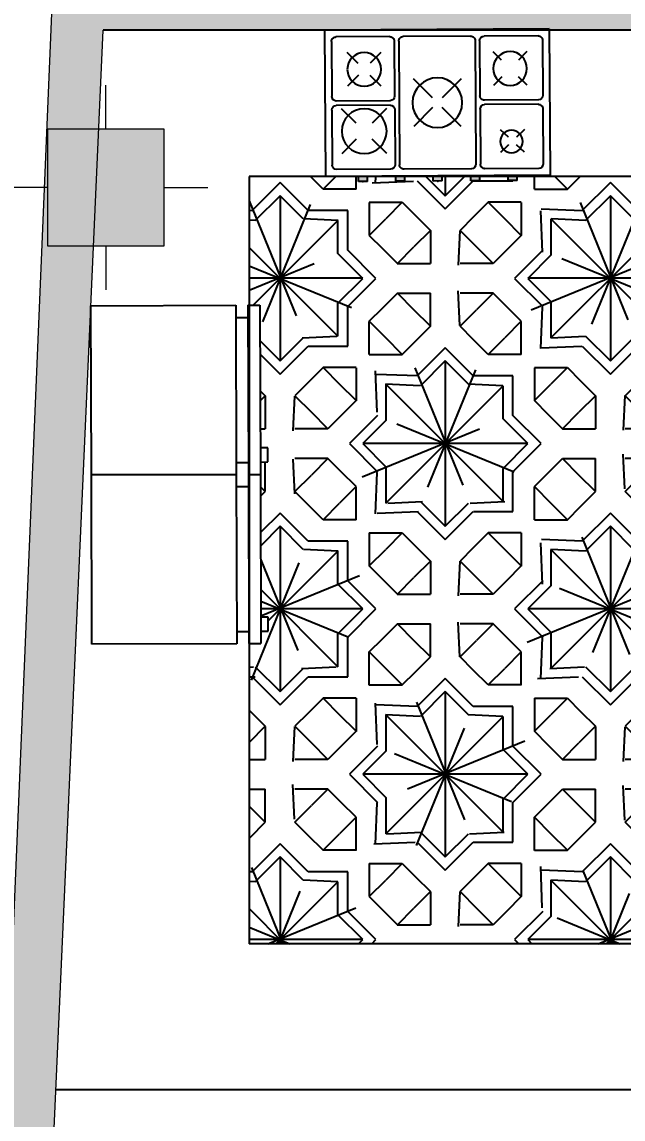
# Model space of a CAD drawing. Header units: inches. Extents: x 70 to 1974, y -315 to 363.
# Drawn here: x 1115.025 to 1117.084, y 235.722 to 239.477 of the extents above; entities that cross this region are included whole.
import ezdxf

# ---------------------------------------------------------------- set-up
doc = ezdxf.new("R2010")
doc.units = ezdxf.units.IN
doc.header["$MEASUREMENT"] = 0
doc.linetypes.add('DASHDOT', pattern=[1, 0.5, -0.25, 0, -0.25])
for name, color, linetype, lineweight in [('1', 19, 'Continuous', 5), ('Furniture Movable', 8, 'Continuous', 9), ('LAYER1', 8, 'Continuous', 9)]:
    doc.layers.add(name, color=color, linetype=linetype, lineweight=lineweight)
doc.layers.add('AX', color=7, linetype='Continuous', lineweight=18, true_color=0xb7ad8f)
doc.layers.add('moble', color=7, linetype='Continuous', lineweight=5, true_color=0x32414e)
for name, color, linetype in [('elev', 8, 'Continuous'), ('fer', 8, 'Continuous'), ('fernesher  01', 8, 'Continuous'), ('HATCH', 253, 'Continuous')]:
    doc.layers.add(name, color=color, linetype=linetype)
doc.styles.add('STYLE3', font='italict.shx')
doc.dimstyles.new('mo', dxfattribs={"dimscale": 0.08, "dimtxt": 1.5, "dimasz": 0.6, "dimexe": 1, "dimexo": 1, "dimgap": 1, "dimtad": 0, "dimzin": 1, "dimdsep": 46, "dimtxsty": 'STYLE3', "dimcen": 2.5, "dimse1": 1, "dimse2": 1, "dimclrd": 1, "dimclre": 2, "dimclrt": 1, "dimadec": 0, "dimazin": 0, "dimtm": 1e-09, "dimtfac": 1, "dimtix": 1, "dimtmove": 0, "dimatfit": 1, "dimfxl": 0, "dimtolj": 1, "dimtzin": 0, "dimarcsym": 0})

# ---------------------------------------------------------------- blocks, each defined once
blk = doc.blocks.new('REFREJRATOR')
at = {"layer": 'fer', "linetype": 'Continuous'}
for p, q in [((0, 0), (-0.6433177568515518, 0)), ((-0.6433177568515518, 0), (-0.6433177568515518, -0.5514152201584644)), ((0, -0.5514152201584644), (0, 0)), ((-0.6433177568515518, -0.5514152201584644), (0, -0.5514152201584644)), ((-0.5973664885050101, -0.5514152201584644), (-0.5973664885050205, -0.5973664885049992)), ((-0.0459512683465313, -0.5514152201584644), (-0.0459512683465313, -0.5973664885049992)), ((-0.6433177568515518, -0.5973664885049992), (-0.6433177568515518, -0.6433177568515376)), ((-0.6433177568515518, -0.5973664885049992), (0, -0.5973664885049992)), ((0, -0.5973664885049992), (0, -0.6433177568515376)), ((-0.6433177568515518, -0.6433177568515376), (0, -0.6433177568515376)), ((-0.1007355184031695, -0.6712356694628312), (-0.1007355184031695, -0.6433177568515376)), ((-0.0472210323860871, -0.6433177568515376), (-0.0472210323860871, -0.6712356694628312)), ((-0.0472210323860871, -0.6712356694628312), (-0.1007355184031695, -0.6712356694628312))]:
    blk.add_line(p, q, dxfattribs=at)
blk = doc.blocks.new('GAZ')
at = {"layer": '1'}
h = blk.add_hatch(color=256, dxfattribs=at)
h.paths.add_polyline_path([(-0.8533333333333388, -0.6499999999999914), (-0.8533333333333386, -0.6735827389778742), (-0.8133333333333325, -0.6735827389778777), (-0.8133333333333325, -0.6499999999999915)])
h.paths.add_polyline_path([(-0.6472281132905593, -0.6735827389778812), (-0.6472281132905593, -0.6499999999999915), (-0.6872281132905655, -0.6499999999999914), (-0.6872281132905655, -0.6735827389778777)])
h.paths.add_polyline_path([(-0.4799999999999969, -0.6735827389778778), (-0.4799999999999969, -0.6499999999999915), (-0.5200000000000032, -0.6499999999999914), (-0.5200000000000032, -0.6735827389778777)])
h.paths.add_polyline_path([(-0.3133333333333326, -0.6735827389778744), (-0.3133333333333326, -0.6499999999999915), (-0.3533333333333388, -0.6499999999999915), (-0.3533333333333389, -0.6735827389778742)])
h.paths.add_polyline_path([(-0.1866666666666674, -0.6499999999999916), (-0.1866666666666674, -0.6735827389778742), (-0.1466666666666612, -0.6735827389778742), (-0.1466666666666612, -0.6499999999999915)])
at = {"layer": 'fer', "linetype": 'Continuous'}
for p, q in [((-1.000000000000056, -1.42e-14), (0, 0)), ((-1.000000000000056, -1.42e-14), (-1, -0.6499999999999915)), ((0, -1.42e-14), (0, -0.6499999999999915)), ((-1, -0.6499999999999915), (0, -0.6499999999999915))]:
    blk.add_line(p, q, dxfattribs=at)
at = {"layer": 'fernesher  01', "linetype": 'Continuous'}
for p, q in [((-0.9500000000000524, -0.0300000000000154), (-0.7100000000000506, -0.0300000000000083)), ((-0.6500000000000555, -0.0300000000000118), (-0.3500000000000085, -0.0300000000000047)), ((-0.289999999999992, -0.0300000000000011), (-0.0500000000000043, -0.0300000000000011)), ((-0.9700000000000556, -0.0500000000000149), (-0.9700000000000414, -0.2950000000000017)), ((-0.6900000000000475, -0.0500000000000078), (-0.6900000000000192, -0.2949999999999946)), ((-0.6700000000000585, -0.0500000000000114), (-0.670000000000016, -0.5999999999999908)), ((-0.3300000000000054, -0.0500000000000043), (-0.3299999999999983, -0.5999999999999872)), ((-0.3099999999999952, -0.0500000000000007), (-0.3099999999999952, -0.2949999999999875)), ((-0.0300000000000011, -0.0500000000000007), (-0.029999999999994, -0.294999999999991)), ((-0.9000000000000341, -0.1000000000000369), (-0.8625000000000682, -0.1375000000000313)), ((-0.7875000000000228, -0.1375000000000455), (-0.750000000000057, -0.1000000000000369)), ((-0.25, -0.0999999999999943), (-0.2022824262630252, -0.1477175737369407)), ((-0.1485771619630327, -0.1485771619629475), (-0.0999999999999659, -0.0999999999999943)), ((-0.9000000000000341, -0.2499999999999858), (-0.8625000000000682, -0.2125000000000057)), ((-0.7875000000000796, -0.2125000000000057), (-0.750000000000057, -0.2499999999999858)), ((-0.606066017177966, -0.2189339828220653), (-0.5212132034355932, -0.3037867965644665)), ((-0.4787867965644069, -0.3037867965644523), (-0.3939339828220341, -0.2189339828220653)), ((-0.2500000000000568, -0.2500000000000284), (-0.2019892862467714, -0.2019892862467003)), ((-0.1488610660080099, -0.2011389339920129), (-0.1000000000000227, -0.2500000000000284)), ((-0.9500000000000384, -0.3150000000000013), (-0.7100000000000222, -0.3149999999999942)), ((-0.9500000000000384, -0.3350000000000044), (-0.7100000000000293, -0.3349999999999973)), ((-0.289999999999992, -0.3149999999999871), (-0.0499999999999972, -0.3149999999999906)), ((-0.289999999999992, -0.3349999999999937), (-0.0500000000000043, -0.3349999999999973)), ((-0.9700000000000414, -0.3550000000000039), (-0.970000000000013, -0.5999999999999944)), ((-0.6900000000000261, -0.3549999999999969), (-0.6900000000000192, -0.5999999999999872)), ((-0.606066017177966, -0.4310660171780114), (-0.5212132034355932, -0.3462132034356387)), ((-0.4787867965644069, -0.3462132034356529), (-0.3939339828220341, -0.4310660171780257)), ((-0.3099999999999952, -0.3549999999999933), (-0.3099999999999952, -0.5999999999999908)), ((-0.2735632591782746, -0.3499999999999943), (-0.2089765655853739, -0.4145866935928666)), ((-0.1381499527711867, -0.4145866935929377), (-0.0735632591783428, -0.3499999999999943)), ((-0.0300000000000011, -0.3549999999999969), (-0.029999999999994, -0.5999999999999908)), ((-0.8870181794697487, -0.4471030037222193), (-0.8511453216951849, -0.4809676533032814)), ((-0.8157899826358062, -0.480967653303253), (-0.7799171248612993, -0.4471030037222193)), ((-0.2735632591782746, -0.5499999999998977), (-0.2089765655853739, -0.4854133064070112)), ((-0.1381499527712435, -0.485413306406997), (-0.0735632591783428, -0.5499999999998977)), ((-0.8870181794697487, -0.5482084051059247), (-0.8511453216951849, -0.5143437555248624)), ((-0.8157899826358062, -0.5143437555249193), (-0.7799171248612993, -0.5482084051059247)), ((-0.95000000000001, -0.6199999999999904), (-0.7100000000000222, -0.6199999999999868)), ((-0.6500000000000128, -0.6199999999999904), (-0.3500000000000014, -0.6199999999999868)), ((-0.289999999999992, -0.6199999999999904), (-0.0499999999999972, -0.6199999999999904)), ((-0.8533333333333388, -0.6735827389778742), (-0.8533333333333388, -0.6499999999999915)), ((-0.8533333333333388, -0.6735827389778742), (-0.8533333333333388, -0.6499999999999915)), ((-0.8533333333333388, -0.6735827389778742), (-0.8533333333333388, -0.6499999999999915)), ((-0.8533333333333388, -0.6735827389778742), (-0.8133333333333325, -0.6735827389778777)), ((-0.8133333333333325, -0.6735827389778742), (-0.8133333333333325, -0.6499999999999915)), ((-0.6872281132905655, -0.6735827389778742), (-0.6872281132905655, -0.6499999999999915)), ((-0.6872281132905655, -0.6735827389778777), (-0.6472281132905593, -0.6735827389778813)), ((-0.6472281132905593, -0.6735827389778742), (-0.6472281132905593, -0.6499999999999915)), ((-0.5200000000000032, -0.6735827389778742), (-0.5200000000000032, -0.6499999999999915)), ((-0.5200000000000032, -0.6735827389778777), (-0.4799999999999969, -0.6735827389778777)), ((-0.4799999999999969, -0.6735827389778742), (-0.4799999999999969, -0.6499999999999915)), ((-0.3533333333333388, -0.6735827389778742), (-0.3533333333333388, -0.6499999999999915)), ((-0.3533333333333388, -0.6735827389778742), (-0.3133333333333326, -0.6735827389778742)), ((-0.3133333333333326, -0.6735827389778742), (-0.3133333333333326, -0.6499999999999915)), ((-0.1866666666666674, -0.6735827389778742), (-0.1866666666666674, -0.6499999999999915)), ((-0.1866666666666674, -0.6735827389778742), (-0.1466666666666612, -0.6735827389778742)), ((-0.1466666666666612, -0.6735827389778742), (-0.1466666666666612, -0.6499999999999915))]:
    blk.add_line(p, q, dxfattribs=at)
for points in [[(-0.8511453216951849, -0.479978034884411), (-0.8511453216951849, -0.4809676533032814)], [(-0.8157899826358062, -0.480967653303253), (-0.8157899826358062, -0.479978034884411)], [(-0.8511453216951849, -0.5143437555248624), (-0.8511453216951849, -0.5153333739437329)], [(-0.8157899826358062, -0.5153333739437329), (-0.8157899826358062, -0.5143437555249193)]]:
    blk.add_lwpolyline(points, dxfattribs=at)
for centre, radius in [((-0.8250000000000454, -0.1750000000000114), 0.0749999999999782), ((-0.1750000000000114, -0.1750000000000114), 0.0750000000000219), ((-0.5, -0.3250000000000455), 0.110697663312876), ((-0.1735632591783087, -0.4499999999999461), 0.0999999999999563), ((-0.8294380326089481, -0.4999999999999574), 0.05)]:
    blk.add_circle(centre, radius, dxfattribs=at)
for centre, start, end in [((-0.9500000000000524, -0.0500000000000149), 90.00000000000087, 180.000000000005), ((-0.7100000000000506, -0.0500000000000078), 4.1347e-12, 90.00000000000084), ((-0.6500000000000555, -0.0500000000000114), 90.00000000000118, 180.0000000000041), ((-0.3500000000000085, -0.0500000000000043), 6.87e-13, 90.00000000000125), ((-0.289999999999992, -0.0500000000000007), 90.00000000000078, 180.0000000000013), ((-0.0500000000000043, -0.0500000000000007), 0, 90.00000000000084), ((-0.9500000000000384, -0.2950000000000017), 180.0000000000046, 270.0000000000014), ((-0.9500000000000384, -0.3550000000000039), 90.00000000000156, 180.0000000000046), ((-0.7100000000000222, -0.2949999999999946), 270.0000000000016, 4.6054e-12), ((-0.7100000000000293, -0.3549999999999969), 1.5267e-12, 90.00000000000144), ((-0.289999999999992, -0.2949999999999875), 180, 270), ((-0.289999999999992, -0.3549999999999933), 90, 180), ((-0.0499999999999972, -0.294999999999991), 269.9999999999992, 359.9999999999984), ((-0.0500000000000043, -0.3549999999999969), 3.0533e-12, 90), ((-0.95000000000001, -0.5999999999999908), 180.0000000000054, 270), ((-0.7100000000000222, -0.5999999999999872), 270, 2.8498e-12), ((-0.6500000000000128, -0.5999999999999908), 180.0000000000042, 270.0000000000006), ((-0.3500000000000014, -0.5999999999999872), 270.0000000000006, 7.124e-13), ((-0.289999999999992, -0.5999999999999908), 180.0000000000007, 269.9999999999992), ((-0.0499999999999972, -0.5999999999999908), 270, 0)]:
    blk.add_arc(centre, 0.02, start, end, dxfattribs=at)
for p in [(-0.8333333333333357, -0.6735827389778742), (-0.6872281132905655, -0.6735827389778742), (-0.5, -0.6735827389778742), (-0.3333333333333357, -0.6735827389778742), (-0.1666666666666643, -0.6735827389778742)]:
    blk.add_point(p, dxfattribs=at)
blk = doc.blocks.new('*D278')
at = {"color": 1, "lineweight": -2, "transparency": 16777216}
for p, q in [((1114.69322005541, 249.4456259981575), (1114.080852923495, 234.8296722234429)), ((1113.440977497218, 219.557151598792), (1114.053344629133, 234.1731053735066))]:
    blk.add_line(p, q, dxfattribs=at)
at = {"color": 1, "transparency": 16777216}
for points in [[(1114.685227067671, 249.445960881741), (1114.701213043148, 249.445291114574), (1114.695229356911, 249.4935839245876)], [(1113.432984509479, 219.5574864823756), (1113.448970484956, 219.5568167152085), (1113.438968195717, 219.5091936723619)]]:
    blk.add_solid(points, dxfattribs=at)
at = {"layer": 'Defpoints', "color": 0, "transparency": 16777216}
for p in [(1115.434206746312, 249.4626228616647), (1113.438968195717, 219.5091936723619), (1114.177945585118, 219.4782326094389)]:
    blk.add_point(p, dxfattribs=at)
at = {"color": 1, "transparency": 16777216, "insert": (1114.067098776314, 234.5013887984749), "char_height": 0.12, "attachment_point": 5, "rotation": 87.60087199208839, "style": 'STYLE3'}
blk.add_mtext('\\A1;30.01', dxfattribs=at)
blk = doc.blocks.new('AAAA')
at = {"layer": 'AX'}
h = blk.add_hatch(color=256, dxfattribs=at)
h.dxf.hatch_style = 1
h.paths.add_polyline_path([(0.7004023337401005, 0.6232374825731272), (0.3004023337401006, 0.6232374825731272), (0.3004023337401006, 0.2232374825731272), (0.7004023337401005, 0.2232374825731272)])
at = {"layer": 'AX', "linetype": 'DASHDOT'}
for p, q in [((0.5004023337401005, 0.6232374825731272), (0.5004023337401005, 0.7732374825731272)), ((0.3004023337401005, 0.4232374825731272), (0.1504023337401005, 0.4232374825731272)), ((0.7004023337401004, 0.4232374825731272), (0.8504023337401004, 0.4232374825731272)), ((0.5004023337401005, 0.2232374825731273), (0.5004023337401005, 0.07323748257312723))]:
    blk.add_line(p, q, dxfattribs=at)
at = {"layer": 'AX'}
blk.add_lwpolyline([(0.3004023337401005, 0.2232374825731272), (0.7004023337401005, 0.2232374825731272), (0.7004023337401005, 0.6232374825731272), (0.3004023337401005, 0.6232374825731272)], close=True, dxfattribs=at)
blk = doc.blocks.new('st2')
at = {"layer": 'AX', "linetype": 'Continuous'}
blk.add_blockref('AAAA', (364.0207845711035, 63.81181890356304), dxfattribs=at)

msp = doc.modelspace()

# ---------------------------------------------------------------- hatches: boundary and pattern name
h = msp.add_hatch(color=156)
h.dxf.hatch_style = 1
h.paths.add_polyline_path([(1122.555747020016, 232.4060999766203), (1122.455747020016, 232.4060999766203), (1122.455747020016, 232.0060999766642), (1122.262837898592, 232.0060999766642), (1122.262838427701, 231.9060999766642), (1122.555747020016, 231.9060999766642)], flags=17)
h.paths.add_polyline_path([(1123.818149365195, 226.6064831647884), (1121.840347052193, 226.6064831647883), (1121.840347052193, 226.6059942746157), (1121.769335679114, 226.6059942746163), (1121.769335679114, 226.5064831647884), (1121.783252856322, 226.5064831647884), (1121.783252856322, 226.5069720549606), (1121.854264229401, 226.5069720549612), (1123.820760774115, 226.5064880905017)], flags=17)
h.paths.add_polyline_path([(1125.527741194246, 248.0439767479828), (1125.327961892325, 248.0325819088906), (1125.388890837358, 245.5696130075761), (1124.771644503542, 245.5696130075761), (1124.771644503542, 245.369613007576), (1125.39383843901, 245.369613007576), (1125.552692038841, 238.9481744608806), (1121.643121806808, 238.9481744608806), (1121.645986768181, 238.5493130024956), (1121.845991927446, 238.5493130024956), (1121.849335679115, 238.7703956009411), (1123.612349913053, 238.7847264269083), (1123.640934625296, 237.3108052634169), (1121.849942494045, 237.3108052634169), (1121.849942494045, 237.4493130024956), (1121.654882781467, 237.4493130024956), (1121.654882781467, 237.1108052634169), (1123.644813355441, 237.1108052634169), (1123.730221833925, 232.7068650413843), (1122.162835254023, 232.705869425498), (1122.162850649371, 229.5961974592134), (1122.262850649371, 229.5962431557352), (1122.262835254023, 232.5059151013021), (1123.734100499102, 232.5068683913847), (1123.805451750356, 228.8277647371919), (1121.753937734409, 228.826738751027), (1121.753937734409, 227.3752546363324), (1121.853937734409, 227.3752546363325), (1121.853937734409, 228.7267844371078), (1123.807391093059, 228.727765890645), (1123.817005956345, 228.23199212316), (1123.819983128598, 228.2416349765683), (1123.823351589193, 227.7416349765683), (1123.826702781708, 227.73199212316), (1123.824763416636, 227.83199212316), (1123.822715495156, 227.8396962966502), (1123.820694418798, 228.1396962966502), (1123.818945321418, 228.13199212316), (1123.87648501046, 225.1650577457565), (1121.869335679114, 225.1650577457565), (1121.869335679114, 225.7064831647883), (1121.769335679114, 225.7064831647883), (1121.769335679114, 224.9650577457564), (1124.080401348438, 224.9650577457564), (1123.812352097322, 238.7865529816144), (1125.711656167008, 238.7985393966063)])
h.paths.add_polyline_path([(1121.754398169727, 247.8287560710131), (1121.554398169727, 247.8173486439347), (1121.554398169727, 246.4767485138808), (1120.529966275212, 246.4767485138808), (1120.529966275212, 246.2767485138808), (1121.654398169727, 246.2767485138808), (1121.654398169727, 241.1481744608806), (1120.169335679113, 241.1481744608806), (1120.169335679113, 241.0481744608806), (1118.754398169727, 241.0481744608807), (1118.754398169727, 241.7481744608807), (1118.654398169727, 241.7481744608807), (1118.654398169727, 240.9481744608808), (1121.854398169727, 240.9481744608806), (1121.854398169727, 245.369613007576), (1122.371644503542, 245.369613007576), (1122.371644503542, 245.5696130075761), (1121.754398169727, 245.5696130075761)])
h.paths.add_polyline_path([(1118.754398169727, 247.6576446648373), (1117.753524443984, 247.6005576946319), (1117.753524443984, 247.4002326353095), (1118.654398169727, 247.4516158919757), (1118.654398169727, 242.78813456196), (1118.754398169727, 242.78813456196)])
h.paths.add_polyline_path([(1116.553524443984, 247.5321131321616), (1115.460891030655, 247.4697924522318), (1114.681894658332, 228.8767387510269), (1115.358337984729, 228.8773851907037), (1115.363506767579, 229.0773851907038), (1114.840521054124, 229.0723181568402), (1115.303599904341, 239.4481744608808), (1118.766331485097, 239.4481744608806), (1118.766331485097, 239.5481744608805), (1115.898292208134, 239.5481744608805), (1115.898292208134, 241.0481744608806), (1117.354398169727, 241.0481744608806), (1117.354398169727, 240.3481744608806), (1117.454398169727, 240.3481744608806), (1117.454398169727, 241.7789141794816), (1117.354398169727, 241.7789141794816), (1117.354398169727, 241.1481744608806), (1115.370448834607, 241.1481744608806), (1115.441754360224, 242.5481744608805), (1117.454398169727, 242.5481744608807), (1117.454398169727, 243.1481744608806), (1117.654398169727, 243.1481744608806), (1117.654398169727, 243.2481744608807), (1117.354398169727, 243.2481744608807), (1117.354398169727, 242.6481744608806), (1115.446210955576, 242.6481744608806), (1115.65265071824, 247.2804048161729), (1116.553524443984, 247.3317880728391)])
h.paths.add_polyline_path([(1115.798228012036, 241.0481744608806), (1115.798228012036, 240.2981744608806), (1115.337024369474, 240.2981744608806), (1115.365992239256, 241.0481744608806)], flags=16)
h.paths.add_polyline_path([(1115.798228012036, 240.1981744608806), (1115.798228012036, 239.5481744608805), (1115.308056499693, 239.5481744608805), (1115.333161986837, 240.1981744608806)], flags=16)
h.paths.add_polyline_path([(1120.169335679113, 239.7481744608807), (1119.969335679114, 239.7481744608807), (1119.979837056154, 229.0772826724652), (1119.086028291157, 229.0768245139643), (1119.080336862194, 228.8773851907039), (1120.179837056154, 228.8773851907037), (1120.169335679114, 232.3067464162972), (1120.975744699753, 232.3067464162972), (1120.975744699753, 232.7067464162972), (1120.169335679114, 232.7067464162972)])
at = {"layer": 'HATCH', "true_color": 0x986943}
h = msp.add_hatch(dxfattribs=at)
h.set_pattern_fill('AR2', color=35, scale=0.8, angle=765, pattern_type=2)
h.set_pattern_definition([(135, (818.3064556607646, 175.642424514267), (-1.131370849898476, 1.665334536937735e-15), [0.08000000000000002, -0.7200000000000001]), (135, (818.2102891385232, 175.5462579920256), (-1.131370849898476, 1.665334536937735e-15), [0.08000000000000002, -0.7200000000000001]), (135, (818.0518972195374, 175.3878660730398), (-1.131370849898476, 1.665334536937735e-15), [0.08000000000000002, -0.7200000000000001]), (135, (817.9557306972961, 175.2916995507984), (-1.131370849898476, 1.665334536937735e-15), [0.08000000000000002, -0.7200000000000001]), (315, (818.4082790372554, 174.839151210839), (1.131370849898476, -1.887379141862766e-15), [0.08000000000000002, -0.7200000000000001]), (315, (818.5044455594968, 174.9353177330804), (1.131370849898476, -1.887379141862766e-15), [0.08000000000000002, -0.7200000000000001]), (315, (818.6628374784826, 175.0937096520662), (1.131370849898476, -1.887379141862766e-15), [0.08000000000000002, -0.7200000000000001]), (315, (818.759004000724, 175.1898761743076), (1.131370849898476, -1.887379141862766e-15), [0.08000000000000002, -0.7200000000000001]), (225, (817.9557306972961, 175.1898761743076), (-1.77635683940025e-15, -1.131370849898476), [0.08000000000000002, -0.7200000000000001]), (225, (818.0518972195374, 175.0937096520662), (-1.77635683940025e-15, -1.131370849898476), [0.08000000000000002, -0.7200000000000001]), (225, (818.3064556607646, 174.839151210839), (-1.77635683940025e-15, -1.131370849898476), [0.08000000000000002, -0.7200000000000001]), (225, (818.2102891385232, 174.9353177330804), (-1.77635683940025e-15, -1.131370849898476), [0.08000000000000002, -0.7200000000000001]), (45, (818.759004000724, 175.2916995507984), (1.665334536937735e-15, 1.131370849898476), [0.08000000000000002, -0.7200000000000001]), (45, (818.6628374784826, 175.3878660730398), (1.665334536937735e-15, 1.131370849898476), [0.08000000000000002, -0.7200000000000001]), (45, (818.5044455594968, 175.5462579920256), (1.665334536937735e-15, 1.131370849898476), [0.08000000000000002, -0.7200000000000001]), (45, (818.4082790372554, 175.642424514267), (1.665334536937735e-15, 1.131370849898476), [0.08000000000000002, -0.7200000000000001]), (22.21760000000007, (818.1537205960283, 175.1615919030601), (24.89015788924129, 10.18234053348832), [0.4338480000000001, -42.9509424]), (180, (818.6402100614846, 175.240787862553), (-0.5656856000000008, -0.5656855999999992), [0.5656856, -0.5656856]), (45, (818.1537205960283, 175.0371411095713), (1.665334536937735e-15, 1.131370849898476), [0.568, -0.232]), (315, (818.1537205960283, 175.4444346155347), (1.131370849898476, -1.887379141862766e-15), [0.568, -0.232]), (67.78239999999992, (818.2725145352676, 175.0427979638208), (6.22254097286253, 15.27350604738831), [0.4338480000000001, -42.9509424]), (292.2175999999999, (818.2725145352676, 175.4387777612852), (10.18234053348833, -24.89015788924128), [0.4338479999999999, -42.95094239999998]), (337.7823999999999, (818.1537205960283, 175.3199838220459), (15.2735060473883, -6.222540972862537), [0.4338480000000001, -42.9509424]), (270, (818.35736734901, 175.5236305750276), (0.5656855999999992, -0.5656856000000011), [0.5656856, -0.5656856]), (135, (818.4535338712514, 175.4727188867822), (-1.131370849898476, 1.665334536937735e-15), [0.136, -0.664]), (225, (818.35736734901, 175.5688854090236), (-1.77635683940025e-15, -1.131370849898476), [0.136, -0.664]), (177.7093999999999, (818.2612008267687, 175.4727188867822), (-1.131371200788845, 8.946640606133371e-08), [0.1415343999999999, -14.01191039999999]), (272.2905999999999, (818.1197794705313, 175.4783757410317), (0.5656828562759779, -13.01076451173857), [0.1415344, -14.0119104]), (225, (818.1254363247808, 175.3369543847944), (-1.77635683940025e-15, -1.131370849898476), [0.136, -0.664]), (315, (818.0292698025395, 175.240787862553), (1.131370849898476, -1.887379141862766e-15), [0.136, -0.664]), (267.7093999999998, (818.1254363247808, 175.1446213403116), (-8.946640617235602e-08, -1.131371200788845), [0.1415344, -14.0119104]), (2.290599999999898, (818.1197794705313, 175.0031999840743), (13.01076451173857, 0.565682856275969), [0.1415344, -14.0119104]), (315, (818.2612008267687, 175.0088568383238), (1.131370849898476, -1.887379141862766e-15), [0.136, -0.664]), (45, (818.35736734901, 174.9126903160824), (1.665334536937735e-15, 1.131370849898476), [0.136, -0.664]), (0, (818.4535338712514, 175.0088568383238), (0.5656856000000009, 0.5656855999999991), [0.1357648, -0.9956064]), (90, (818.5892983732392, 175.0088568383238), (-0.5656855999999992, 0.5656856000000008), [0.1357648, -0.9956064]), (45, (818.5892983732392, 175.1446213403116), (1.665334536937735e-15, 1.131370849898476), [0.136, -0.664]), (135, (818.6854648954805, 175.240787862553), (-1.131370849898476, 1.665334536937735e-15), [0.136, -0.664]), (90, (818.5892983732392, 175.3369543847944), (-0.5656855999999992, 0.5656856000000008), [0.1357648, -0.9956064]), (180, (818.5892983732392, 175.4727188867822), (-0.5656856000000008, -0.5656855999999992), [0.1357648, -0.9956064]), (135, (818.436563308503, 175.4444346155347), (-1.131370849898476, 1.665334536937735e-15), [0.112, -0.6880000000000001]), (225, (818.35736734901, 175.5236305750276), (-1.77635683940025e-15, -1.131370849898476), [0.12, -0.68]), (177.2737, (818.2725145352676, 175.4387777612852), (-1.131370945232871, 1.122541815057332e-08), [0.1189288, -11.7739264]), (270, (818.1537205960283, 175.4444346155347), (0.5656855999999992, -0.5656856000000011), [0.1244504, -1.00692]), (225, (818.1537205960283, 175.3199838220459), (-1.77635683940025e-15, -1.131370849898476), [0.112, -0.6880000000000001]), (315, (818.0745246365354, 175.240787862553), (1.131370849898476, -1.887379141862766e-15), [0.112, -0.6880000000000001]), (270, (818.1537205960283, 175.1615919030601), (0.5656855999999992, -0.5656856000000011), [0.1244504, -1.00692]), (2.726299999999995, (818.1537205960283, 175.0371411095713), (10.74802328916095, 0.5656831439223566), [0.1189288, -11.7739264]), (315, (818.2725145352676, 175.0427979638208), (1.131370849898476, -1.887379141862766e-15), [0.12, -0.68]), (45, (818.35736734901, 174.9579451500784), (1.665334536937735e-15, 1.131370849898476), [0.112, -0.6880000000000001]), (2.726299999999995, (818.436563308503, 175.0371411095713), (10.74802328916095, 0.5656831439223566), [0.1189288, -11.7739264]), (90, (818.5553572477422, 175.0427979638208), (-0.5656855999999992, 0.5656856000000008), [0.1131368, -1.0182336]), (45, (818.5553572477422, 175.1559350488106), (1.665334536937735e-15, 1.131370849898476), [0.12, -0.68]), (135, (818.6402100614846, 175.240787862553), (-1.131370849898476, 1.665334536937735e-15), [0.12, -0.68]), (90, (818.5553572477422, 175.3256406762954), (-0.5656855999999992, 0.5656856000000008), [0.1131368, -1.0182336]), (177.2737, (818.5553572477422, 175.4387777612852), (-1.131370945232871, 1.122541815057332e-08), [0.1189288, -11.7739264]), (270, (818.6628374784826, 175.5010031580296), (0.5656855999999992, -0.5656856000000011), [0.1131368, -1.0182336]), (315, (818.6628374784826, 175.3878660730398), (1.131370849898476, -1.887379141862766e-15), [0.064, -0.7360000000000001]), (315, (818.7080923124786, 175.3426112390439), (1.131370849898476, -1.887379141862766e-15), [0.072, -0.7280000000000001]), (0, (818.759004000724, 175.2916995507984), (0.5656856000000009, 0.5656855999999991), [0.1131368, -1.0182336]), (180, (818.6175826444867, 175.5462579920256), (-0.5656856000000008, -0.5656855999999992), [0.1131368, -1.0182336]), (135, (818.5044455594968, 175.5462579920256), (-1.131370849898476, 1.665334536937735e-15), [0.072, -0.7280000000000001]), (135, (818.4535338712514, 175.597169680271), (-1.131370849898476, 1.665334536937735e-15), [0.064, -0.7360000000000001]), (92.72629999999978, (818.4082790372554, 175.642424514267), (-0.5656831439223566, 10.74802328916095), [0.1189288, -11.7739264]), (0, (818.0971520535334, 175.5462579920256), (0.5656856000000009, 0.5656855999999991), [0.1131368, -1.0182336]), (45, (818.2102891385232, 175.5462579920256), (1.665334536937735e-15, 1.131370849898476), [0.064, -0.7360000000000001]), (45, (818.2555439725191, 175.5915128260215), (1.665334536937735e-15, 1.131370849898476), [0.072, -0.7280000000000001]), (90, (818.3064556607646, 175.642424514267), (-0.5656855999999992, 0.5656856000000008), [0.1131368, -1.0182336]), (270, (818.0518972195374, 175.5010031580296), (0.5656855999999992, -0.5656856000000011), [0.1131368, -1.0182336]), (225, (818.0518972195374, 175.3878660730398), (-1.77635683940025e-15, -1.131370849898476), [0.072, -0.7280000000000001]), (225, (818.000985531292, 175.3369543847944), (-1.77635683940025e-15, -1.131370849898476), [0.064, -0.7360000000000001]), (180, (817.9557306972961, 175.2916995507984), (-0.5656856000000008, -0.5656855999999992), [0.1131368, -1.0182336]), (90, (818.0518972195374, 174.9805725670764), (-0.5656855999999992, 0.5656856000000008), [0.1131368, -1.0182336]), (135, (818.0518972195374, 175.0937096520662), (-1.131370849898476, 1.665334536937735e-15), [0.072, -0.7280000000000001]), (135, (818.000985531292, 175.1446213403116), (-1.131370849898476, 1.665334536937735e-15), [0.064, -0.7360000000000001]), (180, (817.9557306972961, 175.1898761743076), (-0.5656856000000008, -0.5656855999999992), [0.1131368, -1.0182336]), (0, (818.0971520535334, 174.9353177330804), (0.5656856000000009, 0.5656855999999991), [0.1131368, -1.0182336]), (315, (818.2102891385232, 174.9353177330804), (1.131370849898476, -1.887379141862766e-15), [0.064, -0.7360000000000001]), (315, (818.2555439725191, 174.8900628990845), (1.131370849898476, -1.887379141862766e-15), [0.072, -0.7280000000000001]), (270, (818.3064556607646, 174.839151210839), (0.5656855999999992, -0.5656856000000011), [0.1131368, -1.0182336]), (180, (818.6175826444867, 174.9353177330804), (-0.5656856000000008, -0.5656855999999992), [0.1131368, -1.0182336]), (225, (818.5044455594968, 174.9353177330804), (-1.77635683940025e-15, -1.131370849898476), [0.072, -0.7280000000000001]), (225, (818.4535338712514, 174.884406044835), (-1.77635683940025e-15, -1.131370849898476), [0.064, -0.7360000000000001]), (267.2736999999998, (818.4082790372554, 174.839151210839), (-1.122541815057332e-08, -1.131370945232871), [0.1189288, -11.7739264]), (90, (818.6628374784826, 174.9805725670763), (-0.5656855999999992, 0.5656856000000008), [0.1131368, -1.0182336]), (45, (818.6628374784826, 175.0937096520662), (1.665334536937735e-15, 1.131370849898476), [0.064, -0.7360000000000001]), (45, (818.7080923124786, 175.1389644860622), (1.665334536937735e-15, 1.131370849898476), [0.072, -0.7280000000000001]), (0, (818.759004000724, 175.1898761743076), (0.5656856000000009, 0.5656855999999991), [0.1131368, -1.0182336])])
h.paths.add_polyline_path([(1118.766331485097, 238.9481744608806), (1116.721541562237, 238.9481744608806), (1116.72162558637, 238.9339091312725), (1116.690856889329, 238.9337279007526), (1116.690771797731, 238.9481744608806), (1116.593766099638, 238.9481744608806), (1116.593854556558, 238.9331565478878), (1116.563085859516, 238.9329753173679), (1116.562996335131, 238.9481744608806), (1116.465126858018, 238.9481744608806), (1116.465219777692, 238.9323988769401), (1116.43445108065, 238.9322176464202), (1116.434357093512, 238.9481744608806), (1116.336919505909, 238.9481744608805), (1116.337016873352, 238.9316437497739), (1116.306248176311, 238.931462519254), (1116.306149741402, 238.9481744608805), (1116.208712153799, 238.9481744608805), (1116.208813969013, 238.9308886226077), (1116.178045271971, 238.9307073920878), (1116.177942389293, 238.9481744608805), (1115.803599904341, 238.9481744608805), (1115.803599904341, 238.5070326125201), (1115.840568393782, 238.507142855669), (1115.842024610645, 238.0188210123405), (1115.867150620274, 238.0188959402173), (1115.86729424587, 237.9707331169532), (1115.84216823624, 237.9706581890764), (1115.842294971062, 237.9281594488954), (1115.843751187924, 237.4398376055667), (1115.868877197554, 237.4399125334435), (1115.869020823149, 237.3917497101794), (1115.843894813519, 237.3916747823026), (1115.844021548342, 237.3491760421216), (1115.803599904341, 237.349055501375), (1115.803599904341, 236.3222101568192), (1118.266331485097, 236.3222101568191), (1118.266331485097, 237.7481744608807), (1118.766331485097, 237.7481744608807)])

# ---------------------------------------------------------------- linework, layer by layer
msp.add_line((1118.766331485097, 239.4481744608806), (1115.303599904341, 239.4481744608808))
at = {"layer": 'elev'}
for p, q in [((1118.766331485097, 238.9481744608806), (1115.803599904341, 238.9481744608805)), ((1115.803599904341, 238.9481744608805), (1115.803599904341, 236.3222101568192)), ((1118.266331485097, 236.3222101568191), (1115.803599904341, 236.3222101568192)), ((1118.766331485097, 235.8222101568191), (1115.142005347735, 235.8222101568192))]:
    msp.add_line(p, q, dxfattribs=at)
at = {"layer": 'Furniture Movable', "color": 0}
for p, q in [((1114.681894658332, 228.8767387510269), (1115.460891030655, 247.4697924522318)), ((1114.840521054124, 229.0723181568402), (1115.303599904341, 239.4481744608808))]:
    msp.add_line(p, q, dxfattribs=at)

# ---------------------------------------------------------------- block references
msp.add_blockref('st2', (750.7912407712224, 174.6751024376038))
at = {"layer": 'LAYER1', "linetype": 'ByBlock', "xscale": -0.9000000000014561, "yscale": 0.9000000000014561, "zscale": 0.9000000000014561, "rotation": 90.17086033334361}
for p in [(1115.263311564288, 237.9264328716158), (1115.265038141568, 237.347449464842)]:
    msp.add_blockref('REFREJRATOR', p, dxfattribs=at)
at = {"layer": 'moble', "xscale": -0.7692307692309441, "yscale": 0.7692307692309441, "zscale": 0.7692307692309441, "rotation": 0.3374736283178947}
msp.add_blockref('GAZ', (1116.062174872403, 239.4481744608808), dxfattribs=at)

# ---------------------------------------------------------------- dimensions: what is measured, and where the dimension line sits
dim = msp.add_aligned_dim(p1=(1115.434206746312, 249.4626228616647), p2=(1114.177945585118, 219.4782326094389), distance=-0.7396256955131452, dimstyle='mo', override={"dimfxl": 150, "dimfxlon": 1, "dimarcsym": 1})
dim.commit()
dim.dimension.update_dxf_attribs({"geometry": '*D278', "text_midpoint": (1114.067098776314, 234.5013887984749)})

doc.saveas('drawing.dxf')
